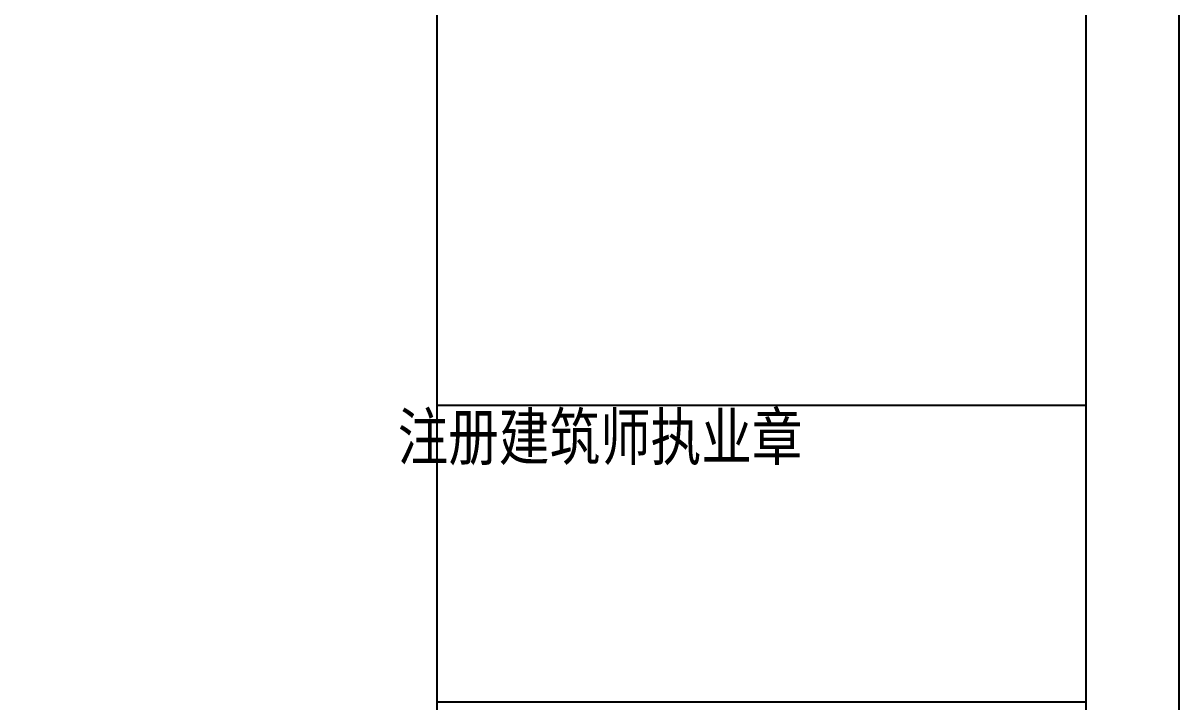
# Model space of a CAD drawing. Extents: x 628064 to 789462, y -248497 to 145317.
# Drawn here: x 729541 to 742006, y 130647 to 137971 of the extents above; entities that cross this region are included whole.
import ezdxf
from ezdxf.enums import TextEntityAlignment as Align

# ---------------------------------------------------------------- set-up
doc = ezdxf.new("R2010")
doc.units = 0
doc.header["$LTSCALE"] = 100
doc.layers.add('PUB_TITLE', color=4, linetype='Continuous')
doc.styles.add('hztxt2', font='hztxt2')

# ---------------------------------------------------------------- blocks, each defined once
blk = doc.blocks.new('A1tk')
at = {"layer": 'PUB_TITLE'}
for p, q in [((-526585, -91242), (-526585, -33842)), ((-526585, -44310), (-519585, -44310)), ((-526585, -47510), (-519585, -47510))]:
    blk.add_line(p, q, dxfattribs=at)
for points in [[(-602685, -92242), (-602685, -32842), (-518585, -32842), (-518585, -92242)], [(-600185, -91242), (-519585, -91242), (-519585, -33842), (-600185, -33842)]]:
    blk.add_lwpolyline(points, close=True, dxfattribs=at)
at = {"layer": 'PUB_TITLE', "style": 'hztxt2', "width": 0.8}
blk.add_text('注册建筑师执业章', height=500, dxfattribs=at).set_placement((-524828, -44640), align=Align.MIDDLE)

msp = doc.modelspace()

# ---------------------------------------------------------------- block references
msp.add_blockref('A1tk', (1260590.7, 178158.8))

doc.saveas('drawing.dxf')
